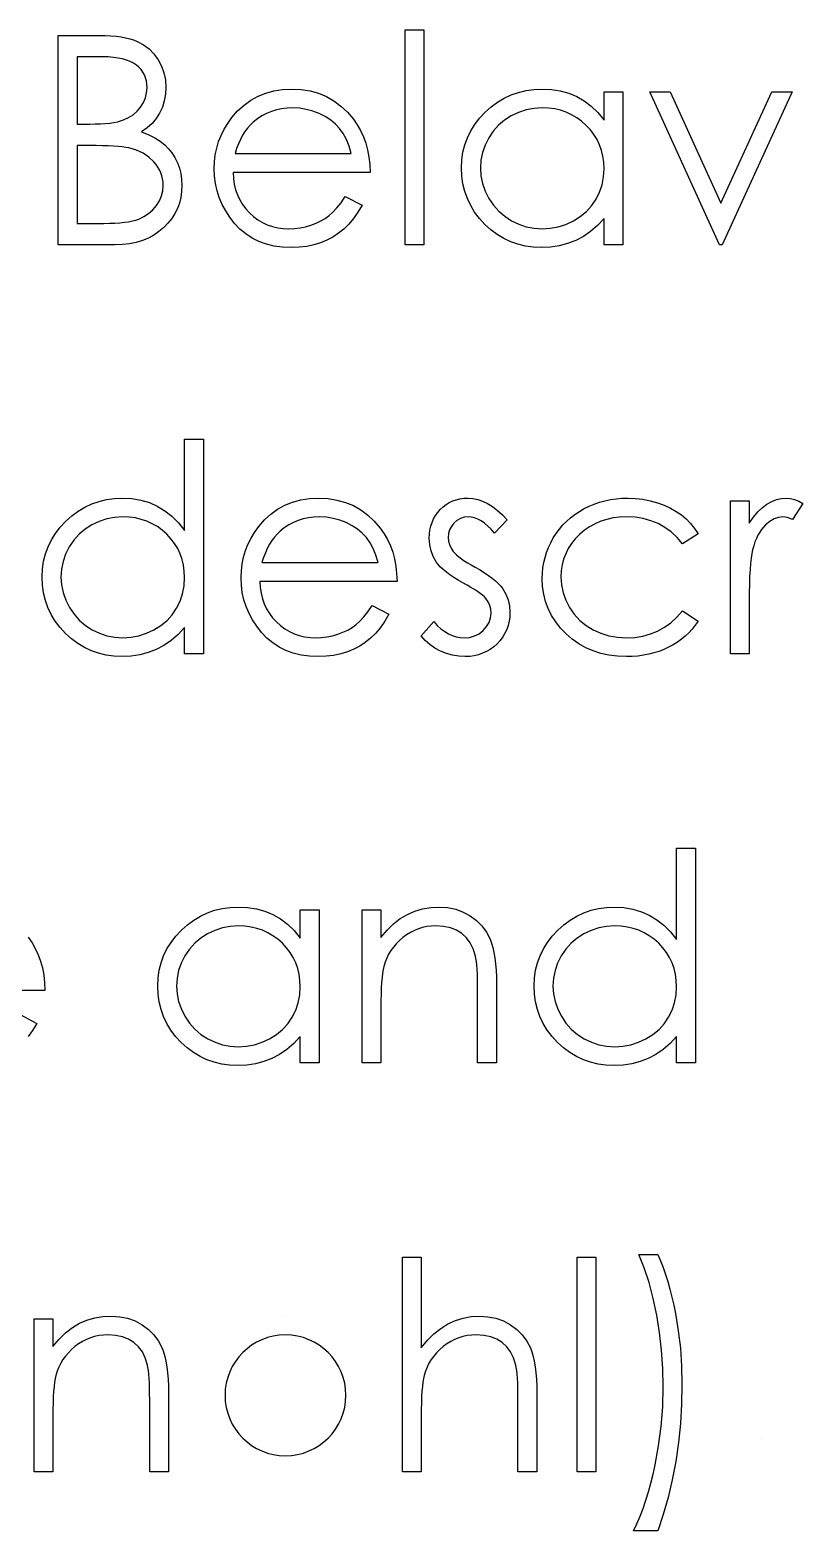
# Model space of a CAD drawing. Header units: millimetres. Extents: x -27 to 266, y -7 to 117.
# Drawn here: x 20.18 to 33.08, y 92.03 to 117.1 of the extents above; entities that cross this region are included whole.
import ezdxf

# ---------------------------------------------------------------- set-up
doc = ezdxf.new("R2010")
doc.units = ezdxf.units.MM

msp = doc.modelspace()

# ---------------------------------------------------------------- linework, layer by layer
at = {"color": 7, "linetype": 'Continuous'}
for p, q in [((24.44, 95.617), (24.44, 95.617)), ((32.381, 93.553), (32.381, 93.553))]:
    msp.add_line(p, q, dxfattribs=at)
at = {"color": 7, "linetype": 'Continuous', "flags": 128}
for points in [[(20.647, 117.015), (21.33, 117.015), (21.33, 117.015), (21.43, 117.013), (21.524, 117.008), (21.612, 117.001), (21.694, 116.99), (21.771, 116.976), (21.841, 116.959), (21.905, 116.938), (21.964, 116.915), (22.069, 116.858), (22.162, 116.788), (22.243, 116.704), (22.314, 116.607), (22.37, 116.501), (22.41, 116.389), (22.434, 116.271), (22.442, 116.148), (22.442, 116.148), (22.436, 116.032), (22.416, 115.922), (22.384, 115.817), (22.339, 115.717), (22.281, 115.625), (22.213, 115.542), (22.131, 115.468), (22.037, 115.403), (22.037, 115.403), (22.156, 115.355), (22.26, 115.303), (22.349, 115.247), (22.424, 115.187), (22.489, 115.122), (22.545, 115.051), (22.594, 114.972), (22.635, 114.888), (22.668, 114.799), (22.692, 114.706), (22.706, 114.609), (22.711, 114.508), (22.711, 114.508), (22.706, 114.406), (22.692, 114.308), (22.668, 114.214), (22.635, 114.124), (22.593, 114.038), (22.54, 113.955), (22.478, 113.877), (22.407, 113.803), (22.328, 113.736), (22.243, 113.677), (22.151, 113.628), (22.053, 113.587), (21.948, 113.555), (21.836, 113.533), (21.718, 113.519), (21.593, 113.515), (21.593, 113.515), (20.647, 113.515), (20.647, 113.515), (20.647, 117.015)], [(26.435, 117.105), (26.75, 117.105), (26.75, 117.105), (26.75, 113.515), (26.75, 113.515), (26.435, 113.515), (26.435, 113.515), (26.435, 117.105)], [(20.961, 116.656), (20.961, 115.534), (20.961, 115.534), (21.172, 115.534), (21.172, 115.534), (21.265, 115.535), (21.351, 115.538), (21.431, 115.544), (21.505, 115.551), (21.572, 115.561), (21.633, 115.573), (21.687, 115.586), (21.736, 115.602), (21.821, 115.641), (21.898, 115.69), (21.964, 115.748), (22.022, 115.816), (22.068, 115.891), (22.101, 115.971), (22.121, 116.054), (22.128, 116.141), (22.128, 116.141), (22.125, 116.199), (22.117, 116.255), (22.103, 116.307), (22.084, 116.356), (22.058, 116.401), (22.028, 116.443), (21.992, 116.483), (21.95, 116.518), (21.903, 116.551), (21.849, 116.579), (21.788, 116.602), (21.721, 116.621), (21.647, 116.636), (21.568, 116.647), (21.481, 116.654), (21.387, 116.656), (21.387, 116.656), (20.961, 116.656)], [(25.438, 114.322), (25.717, 114.176), (25.717, 114.176), (25.649, 114.059), (25.575, 113.954), (25.497, 113.86), (25.413, 113.778), (25.323, 113.708), (25.23, 113.646), (25.129, 113.593), (25.024, 113.548), (24.913, 113.514), (24.794, 113.49), (24.669, 113.475), (24.536, 113.47), (24.536, 113.47), (24.389, 113.476), (24.25, 113.495), (24.12, 113.527), (23.997, 113.571), (23.883, 113.628), (23.777, 113.697), (23.679, 113.779), (23.59, 113.874), (23.51, 113.976), (23.441, 114.082), (23.383, 114.191), (23.335, 114.304), (23.297, 114.42), (23.271, 114.538), (23.255, 114.661), (23.25, 114.787), (23.25, 114.787), (23.254, 114.904), (23.268, 115.019), (23.291, 115.131), (23.323, 115.24), (23.365, 115.345), (23.415, 115.446), (23.475, 115.545), (23.544, 115.641), (23.544, 115.641), (23.641, 115.752), (23.747, 115.85), (23.86, 115.931), (23.981, 115.998), (24.11, 116.05), (24.247, 116.088), (24.391, 116.11), (24.544, 116.117), (24.544, 116.117), (24.701, 116.11), (24.85, 116.086), (24.991, 116.047), (25.124, 115.992), (25.248, 115.921), (25.365, 115.834), (25.473, 115.732), (25.574, 115.614), (25.574, 115.614), (25.638, 115.522), (25.694, 115.425), (25.741, 115.322), (25.78, 115.214), (25.811, 115.101), (25.833, 114.982), (25.846, 114.857), (25.852, 114.726), (25.852, 114.726), (23.564, 114.726), (23.564, 114.726), (23.57, 114.625), (23.584, 114.529), (23.606, 114.437), (23.637, 114.35), (23.675, 114.268), (23.721, 114.19), (23.776, 114.117), (23.838, 114.048), (23.907, 113.987), (23.979, 113.933), (24.056, 113.887), (24.136, 113.85), (24.221, 113.821), (24.309, 113.801), (24.401, 113.788), (24.497, 113.784), (24.497, 113.784), (24.591, 113.788), (24.683, 113.799), (24.774, 113.818), (24.864, 113.844), (24.95, 113.876), (25.029, 113.914), (25.101, 113.956), (25.167, 114.003), (25.231, 114.06), (25.298, 114.132), (25.367, 114.219), (25.438, 114.322)], [(30.07, 116.072), (30.07, 113.515), (30.07, 113.515), (29.756, 113.515), (29.756, 113.515), (29.756, 113.957), (29.756, 113.957), (29.647, 113.839), (29.533, 113.738), (29.411, 113.654), (29.283, 113.587), (29.149, 113.536), (29.01, 113.499), (28.863, 113.477), (28.711, 113.47), (28.711, 113.47), (28.576, 113.476), (28.446, 113.494), (28.32, 113.525), (28.199, 113.567), (28.084, 113.621), (27.974, 113.688), (27.869, 113.767), (27.768, 113.858), (27.676, 113.957), (27.597, 114.062), (27.531, 114.172), (27.475, 114.287), (27.432, 114.408), (27.402, 114.534), (27.384, 114.665), (27.378, 114.801), (27.378, 114.801), (27.384, 114.934), (27.402, 115.063), (27.433, 115.186), (27.477, 115.305), (27.532, 115.419), (27.599, 115.528), (27.679, 115.632), (27.772, 115.731), (27.873, 115.821), (27.979, 115.9), (28.09, 115.967), (28.206, 116.021), (28.328, 116.063), (28.454, 116.094), (28.585, 116.111), (28.721, 116.117), (28.721, 116.117), (28.877, 116.11), (29.026, 116.087), (29.167, 116.047), (29.3, 115.993), (29.426, 115.922), (29.544, 115.833), (29.654, 115.725), (29.756, 115.599), (29.756, 115.599), (29.756, 116.072), (29.756, 116.072), (30.07, 116.072)], [(30.519, 116.072), (30.859, 116.072), (30.859, 116.072), (31.708, 114.21), (31.708, 114.21), (32.557, 116.072), (32.557, 116.072), (32.897, 116.072), (32.897, 116.072), (31.73, 113.515), (31.73, 113.515), (31.685, 113.515), (31.685, 113.515), (30.519, 116.072)], [(25.538, 115.04), (25.501, 115.165), (25.455, 115.275), (25.403, 115.373), (25.342, 115.457), (25.274, 115.531), (25.194, 115.598), (25.104, 115.657), (25.004, 115.708), (24.897, 115.75), (24.787, 115.779), (24.675, 115.798), (24.56, 115.803), (24.56, 115.803), (24.466, 115.8), (24.375, 115.789), (24.287, 115.77), (24.204, 115.744), (24.122, 115.709), (24.045, 115.669), (23.972, 115.62), (23.901, 115.563), (23.901, 115.563), (23.852, 115.517), (23.806, 115.465), (23.763, 115.409), (23.724, 115.346), (23.688, 115.277), (23.654, 115.204), (23.624, 115.125), (23.597, 115.04), (23.597, 115.04), (25.538, 115.04)], [(28.725, 115.803), (28.588, 115.795), (28.456, 115.77), (28.33, 115.729), (28.209, 115.671), (28.096, 115.599), (27.996, 115.513), (27.908, 115.414), (27.831, 115.301), (27.77, 115.181), (27.727, 115.056), (27.7, 114.928), (27.692, 114.797), (27.692, 114.797), (27.701, 114.667), (27.727, 114.539), (27.771, 114.414), (27.833, 114.292), (27.91, 114.179), (27.998, 114.079), (28.099, 113.992), (28.212, 113.918), (28.333, 113.859), (28.459, 113.818), (28.589, 113.792), (28.722, 113.784), (28.722, 113.784), (28.859, 113.792), (28.991, 113.817), (29.119, 113.858), (29.244, 113.917), (29.36, 113.989), (29.462, 114.073), (29.549, 114.169), (29.623, 114.276), (29.681, 114.393), (29.723, 114.518), (29.748, 114.649), (29.756, 114.788), (29.756, 114.788), (29.751, 114.894), (29.737, 114.996), (29.714, 115.093), (29.682, 115.186), (29.64, 115.274), (29.588, 115.358), (29.528, 115.437), (29.458, 115.512), (29.382, 115.58), (29.301, 115.64), (29.215, 115.69), (29.126, 115.73), (29.032, 115.763), (28.934, 115.785), (28.832, 115.799), (28.725, 115.803)], [(20.961, 115.175), (20.961, 113.874), (20.961, 113.874), (21.408, 113.874), (21.408, 113.874), (21.504, 113.875), (21.593, 113.878), (21.676, 113.884), (21.752, 113.892), (21.821, 113.902), (21.884, 113.914), (21.94, 113.929), (21.989, 113.946), (22.077, 113.987), (22.155, 114.039), (22.225, 114.101), (22.285, 114.173), (22.334, 114.252), (22.369, 114.334), (22.39, 114.42), (22.397, 114.508), (22.397, 114.508), (22.395, 114.564), (22.387, 114.618), (22.375, 114.67), (22.359, 114.72), (22.337, 114.768), (22.311, 114.815), (22.28, 114.86), (22.244, 114.902), (22.161, 114.98), (22.063, 115.045), (21.95, 115.096), (21.824, 115.134), (21.824, 115.134), (21.773, 115.144), (21.713, 115.152), (21.644, 115.159), (21.567, 115.165), (21.481, 115.169), (21.385, 115.172), (21.281, 115.174), (21.169, 115.175), (21.169, 115.175), (20.961, 115.175)], [(23.07, 110.271), (23.07, 106.681), (23.07, 106.681), (22.756, 106.681), (22.756, 106.681), (22.756, 107.124), (22.756, 107.124), (22.647, 107.006), (22.533, 106.905), (22.411, 106.821), (22.283, 106.754), (22.149, 106.703), (22.01, 106.666), (21.863, 106.644), (21.711, 106.637), (21.711, 106.637), (21.576, 106.643), (21.446, 106.661), (21.32, 106.691), (21.199, 106.733), (21.084, 106.788), (20.974, 106.855), (20.869, 106.933), (20.768, 107.024), (20.676, 107.124), (20.597, 107.228), (20.531, 107.338), (20.475, 107.454), (20.432, 107.575), (20.402, 107.7), (20.384, 107.831), (20.378, 107.967), (20.378, 107.967), (20.384, 108.101), (20.402, 108.23), (20.433, 108.353), (20.477, 108.472), (20.532, 108.586), (20.599, 108.694), (20.679, 108.799), (20.772, 108.898), (20.873, 108.988), (20.979, 109.067), (21.09, 109.133), (21.206, 109.187), (21.328, 109.23), (21.454, 109.26), (21.585, 109.278), (21.721, 109.284), (21.721, 109.284), (21.877, 109.276), (22.026, 109.25), (22.167, 109.208), (22.3, 109.149), (22.426, 109.073), (22.544, 108.98), (22.654, 108.87), (22.756, 108.744), (22.756, 108.744), (22.756, 110.271), (22.756, 110.271), (23.07, 110.271)], [(25.887, 107.489), (26.166, 107.343), (26.166, 107.343), (26.097, 107.226), (26.024, 107.12), (25.945, 107.026), (25.861, 106.945), (25.772, 106.874), (25.678, 106.813), (25.578, 106.759), (25.473, 106.715), (25.361, 106.681), (25.243, 106.656), (25.117, 106.642), (24.985, 106.637), (24.985, 106.637), (24.838, 106.643), (24.699, 106.662), (24.568, 106.693), (24.446, 106.738), (24.332, 106.794), (24.226, 106.864), (24.128, 106.946), (24.039, 107.04), (23.959, 107.143), (23.89, 107.249), (23.831, 107.358), (23.784, 107.471), (23.746, 107.587), (23.719, 107.705), (23.704, 107.828), (23.698, 107.953), (23.698, 107.953), (23.703, 108.071), (23.716, 108.186), (23.74, 108.298), (23.772, 108.406), (23.813, 108.511), (23.864, 108.613), (23.924, 108.712), (23.993, 108.807), (23.993, 108.807), (24.09, 108.919), (24.195, 109.016), (24.308, 109.098), (24.43, 109.165), (24.559, 109.217), (24.695, 109.255), (24.84, 109.276), (24.993, 109.284), (24.993, 109.284), (25.15, 109.276), (25.299, 109.252), (25.44, 109.213), (25.572, 109.159), (25.697, 109.088), (25.814, 109.001), (25.922, 108.898), (26.022, 108.781), (26.022, 108.781), (26.087, 108.689), (26.142, 108.592), (26.19, 108.489), (26.229, 108.381), (26.259, 108.267), (26.282, 108.148), (26.295, 108.023), (26.301, 107.893), (26.301, 107.893), (24.012, 107.893), (24.012, 107.893), (24.019, 107.792), (24.033, 107.695), (24.055, 107.603), (24.086, 107.517), (24.124, 107.434), (24.17, 107.357), (24.225, 107.284), (24.287, 107.215), (24.356, 107.153), (24.428, 107.099), (24.505, 107.054), (24.585, 107.017), (24.669, 106.988), (24.758, 106.968), (24.85, 106.955), (24.946, 106.951), (24.946, 106.951), (25.04, 106.954), (25.131, 106.965), (25.222, 106.984), (25.312, 107.01), (25.398, 107.043), (25.478, 107.08), (25.55, 107.122), (25.616, 107.169), (25.68, 107.226), (25.746, 107.299), (25.816, 107.386), (25.887, 107.489)], [(28.141, 108.92), (27.927, 108.701), (27.927, 108.701), (27.871, 108.764), (27.815, 108.818), (27.759, 108.865), (27.704, 108.903), (27.649, 108.932), (27.594, 108.953), (27.54, 108.966), (27.486, 108.97), (27.486, 108.97), (27.42, 108.964), (27.359, 108.944), (27.302, 108.912), (27.251, 108.866), (27.208, 108.812), (27.178, 108.755), (27.16, 108.692), (27.153, 108.626), (27.153, 108.626), (27.159, 108.565), (27.175, 108.507), (27.202, 108.45), (27.24, 108.394), (27.24, 108.394), (27.265, 108.365), (27.296, 108.335), (27.332, 108.304), (27.375, 108.272), (27.424, 108.238), (27.479, 108.204), (27.539, 108.167), (27.606, 108.13), (27.606, 108.13), (27.687, 108.084), (27.761, 108.038), (27.829, 107.993), (27.89, 107.948), (27.944, 107.903), (27.992, 107.859), (28.033, 107.814), (28.066, 107.771), (28.066, 107.771), (28.118, 107.681), (28.156, 107.585), (28.178, 107.483), (28.185, 107.376), (28.185, 107.376), (28.182, 107.3), (28.172, 107.227), (28.155, 107.157), (28.132, 107.09), (28.101, 107.026), (28.065, 106.965), (28.021, 106.907), (27.971, 106.851), (27.916, 106.801), (27.857, 106.757), (27.796, 106.721), (27.73, 106.691), (27.662, 106.667), (27.589, 106.65), (27.514, 106.64), (27.436, 106.637), (27.436, 106.637), (27.33, 106.642), (27.227, 106.66), (27.126, 106.688), (27.027, 106.728), (26.934, 106.779), (26.849, 106.839), (26.773, 106.907), (26.705, 106.983), (26.705, 106.983), (26.913, 107.22), (26.913, 107.22), (26.973, 107.157), (27.034, 107.102), (27.097, 107.056), (27.159, 107.018), (27.223, 106.989), (27.288, 106.968), (27.353, 106.955), (27.42, 106.951), (27.42, 106.951), (27.51, 106.958), (27.594, 106.982), (27.67, 107.019), (27.74, 107.073), (27.797, 107.137), (27.838, 107.207), (27.863, 107.282), (27.871, 107.362), (27.871, 107.362), (27.866, 107.429), (27.85, 107.492), (27.823, 107.551), (27.785, 107.606), (27.785, 107.606), (27.761, 107.633), (27.729, 107.662), (27.69, 107.692), (27.646, 107.725), (27.594, 107.758), (27.535, 107.793), (27.47, 107.831), (27.397, 107.87), (27.397, 107.87), (27.32, 107.914), (27.248, 107.958), (27.184, 108.002), (27.125, 108.046), (27.073, 108.089), (27.028, 108.133), (26.989, 108.176), (26.956, 108.219), (26.956, 108.219), (26.905, 108.308), (26.869, 108.404), (26.846, 108.505), (26.839, 108.613), (26.839, 108.613), (26.842, 108.684), (26.851, 108.751), (26.865, 108.816), (26.885, 108.877), (26.911, 108.936), (26.942, 108.991), (26.98, 109.044), (27.022, 109.093), (27.07, 109.137), (27.12, 109.176), (27.174, 109.209), (27.23, 109.236), (27.289, 109.257), (27.352, 109.272), (27.417, 109.281), (27.486, 109.284), (27.486, 109.284), (27.567, 109.278), (27.648, 109.262), (27.73, 109.233), (27.812, 109.193), (27.894, 109.142), (27.976, 109.079), (28.059, 109.006), (28.141, 108.92)], [(31.326, 108.685), (31.064, 108.521), (31.064, 108.521), (30.975, 108.626), (30.877, 108.718), (30.773, 108.795), (30.66, 108.858), (30.54, 108.907), (30.412, 108.942), (30.276, 108.963), (30.132, 108.97), (30.132, 108.97), (30.017, 108.965), (29.907, 108.952), (29.802, 108.929), (29.701, 108.897), (29.606, 108.856), (29.515, 108.805), (29.43, 108.746), (29.349, 108.678), (29.276, 108.603), (29.213, 108.523), (29.159, 108.441), (29.116, 108.354), (29.081, 108.263), (29.058, 108.169), (29.043, 108.07), (29.038, 107.967), (29.038, 107.967), (29.047, 107.833), (29.074, 107.704), (29.119, 107.578), (29.181, 107.456), (29.26, 107.343), (29.351, 107.242), (29.456, 107.156), (29.574, 107.083), (29.703, 107.025), (29.839, 106.984), (29.983, 106.959), (30.135, 106.951), (30.135, 106.951), (30.273, 106.958), (30.406, 106.979), (30.531, 107.014), (30.651, 107.063), (30.764, 107.126), (30.87, 107.203), (30.97, 107.294), (31.064, 107.399), (31.064, 107.399), (31.326, 107.227), (31.326, 107.227), (31.279, 107.159), (31.227, 107.094), (31.171, 107.034), (31.111, 106.978), (31.048, 106.925), (30.98, 106.877), (30.909, 106.832), (30.834, 106.792), (30.755, 106.755), (30.674, 106.724), (30.59, 106.697), (30.503, 106.675), (30.414, 106.658), (30.322, 106.646), (30.227, 106.639), (30.13, 106.637), (30.13, 106.637), (29.981, 106.642), (29.839, 106.66), (29.704, 106.69), (29.575, 106.731), (29.452, 106.785), (29.336, 106.85), (29.227, 106.927), (29.124, 107.016), (29.03, 107.113), (28.949, 107.216), (28.88, 107.324), (28.824, 107.437), (28.78, 107.555), (28.749, 107.678), (28.73, 107.806), (28.724, 107.939), (28.724, 107.939), (28.727, 108.03), (28.736, 108.119), (28.75, 108.206), (28.771, 108.292), (28.797, 108.376), (28.829, 108.459), (28.867, 108.539), (28.91, 108.619), (28.959, 108.695), (29.013, 108.767), (29.07, 108.835), (29.133, 108.898), (29.199, 108.957), (29.269, 109.011), (29.345, 109.062), (29.424, 109.108), (29.507, 109.149), (29.593, 109.185), (29.68, 109.215), (29.771, 109.24), (29.863, 109.259), (29.958, 109.273), (30.055, 109.281), (30.156, 109.284), (30.156, 109.284), (30.281, 109.279), (30.405, 109.264), (30.526, 109.241), (30.646, 109.206), (30.759, 109.164), (30.864, 109.116), (30.96, 109.062), (31.047, 109.003), (31.126, 108.936), (31.199, 108.861), (31.266, 108.777), (31.326, 108.685)], [(31.865, 109.239), (32.179, 109.239), (32.179, 109.239), (32.179, 108.863), (32.179, 108.863), (32.251, 108.966), (32.324, 109.055), (32.399, 109.127), (32.476, 109.184), (32.556, 109.228), (32.637, 109.259), (32.719, 109.278), (32.803, 109.284), (32.803, 109.284), (32.868, 109.278), (32.936, 109.262), (33.005, 109.235), (33.076, 109.196), (33.076, 109.196), (32.904, 108.924), (32.904, 108.924), (32.858, 108.944), (32.816, 108.959), (32.778, 108.967), (32.743, 108.97), (32.743, 108.97), (32.668, 108.962), (32.594, 108.936), (32.522, 108.894), (32.45, 108.835), (32.416, 108.8), (32.384, 108.759), (32.354, 108.714), (32.326, 108.664), (32.3, 108.61), (32.276, 108.551), (32.255, 108.487), (32.235, 108.419), (32.235, 108.419), (32.222, 108.358), (32.211, 108.283), (32.201, 108.194), (32.193, 108.091), (32.187, 107.974), (32.183, 107.844), (32.18, 107.699), (32.179, 107.541), (32.179, 107.541), (32.179, 106.681), (32.179, 106.681), (31.865, 106.681), (31.865, 106.681), (31.865, 109.239)], [(21.725, 108.97), (21.588, 108.962), (21.456, 108.937), (21.33, 108.896), (21.209, 108.838), (21.096, 108.766), (20.996, 108.68), (20.908, 108.581), (20.831, 108.468), (20.77, 108.347), (20.727, 108.223), (20.7, 108.095), (20.692, 107.964), (20.692, 107.964), (20.701, 107.833), (20.727, 107.706), (20.771, 107.581), (20.833, 107.459), (20.91, 107.345), (20.998, 107.245), (21.099, 107.158), (21.212, 107.085), (21.333, 107.026), (21.459, 106.984), (21.589, 106.959), (21.722, 106.951), (21.722, 106.951), (21.859, 106.959), (21.991, 106.984), (22.119, 107.025), (22.244, 107.083), (22.36, 107.155), (22.462, 107.24), (22.549, 107.336), (22.623, 107.443), (22.681, 107.56), (22.723, 107.685), (22.748, 107.816), (22.756, 107.955), (22.756, 107.955), (22.751, 108.061), (22.737, 108.162), (22.714, 108.26), (22.682, 108.352), (22.64, 108.441), (22.588, 108.525), (22.528, 108.604), (22.458, 108.679), (22.382, 108.747), (22.301, 108.807), (22.215, 108.856), (22.126, 108.897), (22.032, 108.929), (21.934, 108.952), (21.832, 108.966), (21.725, 108.97)], [(25.987, 108.207), (25.95, 108.331), (25.904, 108.442), (25.851, 108.539), (25.791, 108.624), (25.722, 108.698), (25.642, 108.765), (25.553, 108.823), (25.452, 108.875), (25.346, 108.917), (25.236, 108.946), (25.124, 108.964), (25.009, 108.97), (25.009, 108.97), (24.915, 108.966), (24.824, 108.955), (24.736, 108.936), (24.652, 108.91), (24.571, 108.876), (24.494, 108.835), (24.42, 108.786), (24.35, 108.73), (24.35, 108.73), (24.301, 108.684), (24.255, 108.632), (24.212, 108.575), (24.173, 108.513), (24.136, 108.444), (24.103, 108.37), (24.073, 108.292), (24.045, 108.207), (24.045, 108.207), (25.987, 108.207)], [(31.282, 103.438), (31.282, 99.848), (31.282, 99.848), (30.967, 99.848), (30.967, 99.848), (30.967, 100.291), (30.967, 100.291), (30.859, 100.173), (30.745, 100.072), (30.623, 99.988), (30.495, 99.92), (30.361, 99.869), (30.221, 99.833), (30.075, 99.81), (29.923, 99.803), (29.923, 99.803), (29.788, 99.81), (29.657, 99.828), (29.532, 99.858), (29.411, 99.9), (29.296, 99.955), (29.185, 100.021), (29.08, 100.1), (28.98, 100.191), (28.888, 100.291), (28.809, 100.395), (28.742, 100.505), (28.687, 100.621), (28.644, 100.741), (28.614, 100.867), (28.596, 100.998), (28.589, 101.134), (28.589, 101.134), (28.596, 101.267), (28.614, 101.396), (28.645, 101.52), (28.688, 101.639), (28.744, 101.752), (28.811, 101.861), (28.891, 101.966), (28.983, 102.064), (29.084, 102.155), (29.191, 102.233), (29.302, 102.3), (29.418, 102.354), (29.539, 102.397), (29.666, 102.427), (29.797, 102.444), (29.933, 102.451), (29.933, 102.451), (30.089, 102.442), (30.238, 102.417), (30.379, 102.374), (30.512, 102.315), (30.637, 102.24), (30.756, 102.147), (30.865, 102.037), (30.967, 101.911), (30.967, 101.911), (30.967, 103.438), (30.967, 103.438), (31.282, 103.438)], [(25, 102.406), (25, 99.848), (25, 99.848), (24.685, 99.848), (24.685, 99.848), (24.685, 100.291), (24.685, 100.291), (24.577, 100.173), (24.462, 100.072), (24.34, 99.988), (24.213, 99.92), (24.079, 99.869), (23.939, 99.833), (23.793, 99.81), (23.641, 99.803), (23.641, 99.803), (23.505, 99.81), (23.375, 99.828), (23.25, 99.858), (23.129, 99.9), (23.014, 99.955), (22.903, 100.021), (22.798, 100.1), (22.698, 100.191), (22.606, 100.291), (22.527, 100.395), (22.46, 100.505), (22.405, 100.621), (22.362, 100.741), (22.332, 100.867), (22.314, 100.998), (22.307, 101.134), (22.307, 101.134), (22.314, 101.267), (22.332, 101.396), (22.363, 101.52), (22.406, 101.639), (22.461, 101.752), (22.529, 101.861), (22.609, 101.966), (22.701, 102.064), (22.802, 102.155), (22.909, 102.233), (23.02, 102.3), (23.136, 102.354), (23.257, 102.397), (23.383, 102.427), (23.515, 102.444), (23.651, 102.451), (23.651, 102.451), (23.807, 102.443), (23.956, 102.42), (24.096, 102.381), (24.23, 102.327), (24.355, 102.256), (24.474, 102.166), (24.583, 102.059), (24.685, 101.933), (24.685, 101.933), (24.685, 102.406), (24.685, 102.406), (25, 102.406)], [(25.717, 102.406), (26.032, 102.406), (26.032, 102.406), (26.032, 101.944), (26.032, 101.944), (26.135, 102.068), (26.243, 102.174), (26.356, 102.261), (26.475, 102.33), (26.6, 102.383), (26.729, 102.421), (26.865, 102.443), (27.005, 102.451), (27.005, 102.451), (27.146, 102.442), (27.28, 102.415), (27.404, 102.369), (27.521, 102.306), (27.626, 102.228), (27.717, 102.137), (27.793, 102.033), (27.854, 101.916), (27.879, 101.851), (27.901, 101.777), (27.919, 101.695), (27.934, 101.604), (27.946, 101.504), (27.954, 101.396), (27.96, 101.279), (27.961, 101.154), (27.961, 101.154), (27.961, 99.848), (27.961, 99.848), (27.647, 99.848), (27.647, 99.848), (27.647, 101.051), (27.647, 101.051), (27.646, 101.156), (27.645, 101.251), (27.642, 101.337), (27.638, 101.415), (27.632, 101.483), (27.626, 101.542), (27.618, 101.593), (27.61, 101.633), (27.61, 101.633), (27.574, 101.751), (27.524, 101.853), (27.461, 101.94), (27.385, 102.01), (27.295, 102.066), (27.193, 102.105), (27.078, 102.129), (26.95, 102.137), (26.95, 102.137), (26.874, 102.134), (26.801, 102.125), (26.729, 102.109), (26.659, 102.088), (26.591, 102.06), (26.525, 102.027), (26.461, 101.987), (26.4, 101.942), (26.341, 101.891), (26.289, 101.839), (26.241, 101.783), (26.198, 101.724), (26.161, 101.662), (26.129, 101.597), (26.102, 101.529), (26.08, 101.459), (26.08, 101.459), (26.069, 101.407), (26.059, 101.346), (26.051, 101.275), (26.044, 101.194), (26.039, 101.103), (26.034, 101.003), (26.032, 100.893), (26.032, 100.773), (26.032, 100.773), (26.032, 99.848), (26.032, 99.848), (25.717, 99.848), (25.717, 99.848), (25.717, 102.406)], [(23.655, 102.137), (23.517, 102.128), (23.386, 102.104), (23.259, 102.062), (23.138, 102.005), (23.026, 101.933), (22.926, 101.846), (22.837, 101.747), (22.761, 101.635), (22.7, 101.514), (22.656, 101.389), (22.63, 101.262), (22.621, 101.13), (22.621, 101.13), (22.63, 101), (22.656, 100.872), (22.701, 100.748), (22.762, 100.626), (22.839, 100.512), (22.928, 100.412), (23.029, 100.325), (23.142, 100.251), (23.263, 100.192), (23.388, 100.151), (23.518, 100.126), (23.652, 100.117), (23.652, 100.117), (23.788, 100.126), (23.921, 100.15), (24.049, 100.192), (24.174, 100.25), (24.289, 100.322), (24.392, 100.406), (24.479, 100.502), (24.552, 100.61), (24.61, 100.727), (24.652, 100.851), (24.677, 100.983), (24.685, 101.121), (24.685, 101.121), (24.681, 101.227), (24.667, 101.329), (24.643, 101.426), (24.611, 101.519), (24.569, 101.607), (24.518, 101.691), (24.458, 101.771), (24.387, 101.846), (24.311, 101.914), (24.23, 101.973), (24.145, 102.023), (24.056, 102.064), (23.962, 102.096), (23.864, 102.118), (23.761, 102.132), (23.655, 102.137)], [(29.937, 102.137), (29.799, 102.128), (29.668, 102.104), (29.541, 102.062), (29.42, 102.005), (29.308, 101.933), (29.208, 101.846), (29.119, 101.747), (29.043, 101.635), (28.982, 101.514), (28.938, 101.389), (28.912, 101.262), (28.903, 101.13), (28.903, 101.13), (28.913, 101), (28.938, 100.872), (28.983, 100.748), (29.044, 100.626), (29.121, 100.512), (29.21, 100.412), (29.311, 100.325), (29.424, 100.251), (29.545, 100.192), (29.67, 100.151), (29.8, 100.126), (29.934, 100.117), (29.934, 100.117), (30.07, 100.126), (30.203, 100.15), (30.331, 100.192), (30.456, 100.25), (30.571, 100.322), (30.674, 100.406), (30.761, 100.502), (30.834, 100.61), (30.892, 100.727), (30.935, 100.851), (30.959, 100.983), (30.967, 101.121), (30.967, 101.121), (30.963, 101.227), (30.949, 101.329), (30.925, 101.426), (30.893, 101.519), (30.851, 101.607), (30.8, 101.691), (30.74, 101.771), (30.67, 101.846), (30.593, 101.914), (30.512, 101.973), (30.427, 102.023), (30.338, 102.064), (30.244, 102.096), (30.146, 102.118), (30.043, 102.132), (29.937, 102.137)], [(20.144, 101.947), (20.209, 101.855), (20.264, 101.759), (20.312, 101.656), (20.35, 101.548), (20.381, 101.434), (20.404, 101.315), (20.417, 101.19), (20.423, 101.06), (20.423, 101.06), (18.134, 101.06)], [(20.009, 100.656), (20.288, 100.509), (20.288, 100.509), (20.219, 100.392), (20.146, 100.287)], [(26.391, 96.605), (26.705, 96.605), (26.705, 96.605), (26.705, 95.089), (26.705, 95.089), (26.808, 95.214), (26.918, 95.321), (27.031, 95.412), (27.151, 95.486), (27.275, 95.543), (27.404, 95.584), (27.538, 95.609), (27.678, 95.617), (27.678, 95.617), (27.819, 95.608), (27.953, 95.582), (28.077, 95.536), (28.194, 95.473), (28.299, 95.394), (28.39, 95.304), (28.466, 95.2), (28.527, 95.085), (28.552, 95.019), (28.574, 94.945), (28.592, 94.863), (28.608, 94.772), (28.619, 94.672), (28.627, 94.564), (28.633, 94.446), (28.634, 94.321), (28.634, 94.321), (28.634, 93.015), (28.634, 93.015), (28.32, 93.015), (28.32, 93.015), (28.32, 94.218), (28.32, 94.218), (28.319, 94.322), (28.318, 94.418), (28.315, 94.504), (28.311, 94.582), (28.306, 94.65), (28.3, 94.709), (28.292, 94.759), (28.284, 94.8), (28.284, 94.8), (28.246, 94.918), (28.195, 95.02), (28.132, 95.106), (28.056, 95.177), (27.967, 95.232), (27.865, 95.272), (27.75, 95.296), (27.622, 95.303), (27.622, 95.303), (27.547, 95.3), (27.473, 95.291), (27.401, 95.276), (27.331, 95.255), (27.263, 95.227), (27.198, 95.194), (27.134, 95.154), (27.073, 95.108), (27.015, 95.058), (26.962, 95.005), (26.914, 94.949), (26.872, 94.89), (26.834, 94.829), (26.802, 94.764), (26.775, 94.696), (26.753, 94.626), (26.753, 94.626), (26.742, 94.575), (26.732, 94.514), (26.724, 94.443), (26.717, 94.362), (26.712, 94.271), (26.707, 94.17), (26.705, 94.06), (26.705, 93.94), (26.705, 93.94), (26.705, 93.015), (26.705, 93.015), (26.391, 93.015), (26.391, 93.015), (26.391, 96.605)], [(29.307, 96.605), (29.621, 96.605), (29.621, 96.605), (29.621, 93.015), (29.621, 93.015), (29.307, 93.015), (29.307, 93.015), (29.307, 96.605)], [(30.653, 92.028), (30.25, 92.028), (30.25, 92.028), (30.305, 92.148), (30.357, 92.274), (30.407, 92.405), (30.453, 92.54), (30.496, 92.681), (30.537, 92.826), (30.574, 92.977), (30.609, 93.132), (30.668, 93.45), (30.709, 93.773), (30.735, 94.102), (30.743, 94.435), (30.743, 94.435), (30.736, 94.744), (30.716, 95.046), (30.682, 95.343), (30.635, 95.634), (30.576, 95.914), (30.508, 96.177), (30.428, 96.422), (30.339, 96.649), (30.339, 96.649), (30.653, 96.649), (30.653, 96.649), (30.699, 96.542), (30.742, 96.431), (30.782, 96.314), (30.821, 96.193), (30.857, 96.067), (30.89, 95.936), (30.921, 95.801), (30.949, 95.661), (30.996, 95.373), (31.03, 95.081), (31.05, 94.782), (31.057, 94.477), (31.057, 94.477), (31.051, 94.149), (31.031, 93.826), (30.999, 93.506), (30.953, 93.19), (30.896, 92.882), (30.827, 92.586), (30.746, 92.301), (30.653, 92.028)], [(20.243, 95.572), (20.557, 95.572), (20.557, 95.572), (20.557, 95.111), (20.557, 95.111), (20.66, 95.235), (20.768, 95.34), (20.882, 95.427), (21.001, 95.497), (21.125, 95.549), (21.255, 95.587), (21.39, 95.61), (21.53, 95.617), (21.53, 95.617), (21.672, 95.608), (21.805, 95.582), (21.93, 95.536), (22.046, 95.473), (22.152, 95.394), (22.243, 95.303), (22.318, 95.199), (22.379, 95.083), (22.405, 95.018), (22.426, 94.944), (22.445, 94.862), (22.46, 94.77), (22.471, 94.671), (22.48, 94.563), (22.485, 94.446), (22.487, 94.321), (22.487, 94.321), (22.487, 93.015), (22.487, 93.015), (22.173, 93.015), (22.173, 93.015), (22.173, 94.218), (22.173, 94.218), (22.172, 94.322), (22.171, 94.418), (22.168, 94.504), (22.164, 94.582), (22.158, 94.65), (22.152, 94.709), (22.144, 94.759), (22.135, 94.8), (22.135, 94.8), (22.1, 94.918), (22.05, 95.02), (21.987, 95.106), (21.91, 95.177), (21.821, 95.232), (21.718, 95.272), (21.603, 95.296), (21.476, 95.303), (21.476, 95.303), (21.4, 95.3), (21.326, 95.291), (21.254, 95.276), (21.185, 95.255), (21.117, 95.227), (21.051, 95.194), (20.987, 95.154), (20.925, 95.108), (20.867, 95.058), (20.815, 95.005), (20.767, 94.949), (20.724, 94.89), (20.687, 94.829), (20.655, 94.764), (20.627, 94.696), (20.606, 94.626), (20.606, 94.626), (20.594, 94.574), (20.585, 94.512), (20.576, 94.442), (20.569, 94.36), (20.564, 94.27), (20.56, 94.17), (20.558, 94.059), (20.557, 93.94), (20.557, 93.94), (20.557, 93.015), (20.557, 93.015), (20.243, 93.015), (20.243, 93.015), (20.243, 95.572)]]:
    msp.add_lwpolyline(points, dxfattribs=at)
at = {"color": 7, "linetype": 'Continuous'}
msp.add_arc((24.439, 94.294), 1.009, 90.0003, 89.9997, dxfattribs=at)

doc.saveas('drawing.dxf')
